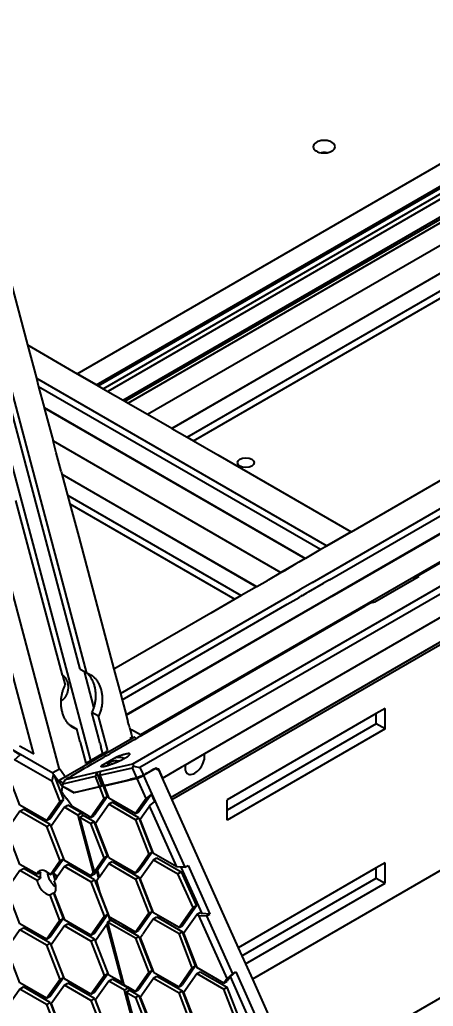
# Model space of a CAD drawing. Header units: millimetres. Extents: x 15 to 415, y 5 to 292.
# Drawn here: x 315.3 to 325.71, y 58.07 to 82.87 of the extents above; entities that cross this region are included whole.
import ezdxf

# ---------------------------------------------------------------- set-up
doc = ezdxf.new("R2010")
doc.units = ezdxf.units.MM
doc.layers.add('Geometries', color=7, linetype='Continuous')

msp = doc.modelspace()

# ---------------------------------------------------------------- linework, layer by layer
at = {"layer": 'Geometries', "linetype": 'Continuous', "lineweight": 40}
for p, q in [((316.9937, 66.4451), (299.2189, 133.098)), ((317.0907, 64.2423), (298.794, 132.8526)), ((316.3039, 64.0211), (298.061, 132.4295)), ((315.6519, 64.407), (299.2221, 126.0164)), ((311.5178, 89.618), (315.4977, 74.6938)), ((317.2294, 73.694), (331.3716, 81.859)), ((317.2736, 73.6685), (331.3716, 81.8079)), ((317.4018, 73.5945), (331.4997, 81.7339)), ((331.3118, 81.4928), (317.5167, 73.5281)), ((317.901, 73.3062), (331.504, 81.1599)), ((317.9498, 73.2781), (331.5527, 81.1318)), ((345.4694, 81.262), (317.9787, 65.3903)), ((332.1317, 81.3691), (318.0338, 73.2296)), ((346.623, 81.2185), (318.3387, 64.8886)), ((316.7477, 73.9721), (329.1221, 81.1165)), ((318.5155, 72.9515), (332.6576, 81.1165)), ((319.1253, 72.5994), (332.1184, 80.1009)), ((319.1299, 72.5968), (332.1184, 80.0957)), ((319.5143, 72.3748), (332.3106, 79.7628)), ((319.6734, 72.283), (332.6576, 79.7795)), ((322.6673, 68.7247), (338.5772, 77.9103)), ((323.1597, 68.3762), (339.017, 77.5315)), ((323.094, 68.7874), (337.9432, 77.3606)), ((336.0164, 77.136), (323.6414, 69.9914)), ((316.8243, 66.5428), (314.4965, 75.2718)), ((315.4977, 74.6938), (315.7197, 73.8614)), ((315.4977, 74.6938), (316.7477, 73.9721)), ((316.7477, 73.9721), (317.2294, 73.694)), ((317.2294, 73.694), (316.7477, 73.9721)), ((315.7197, 73.8614), (315.7776, 73.6443)), ((315.7197, 73.8614), (323.0315, 69.6399)), ((317.2294, 73.694), (317.2736, 73.6685)), ((322.873, 69.5477), (315.7776, 73.6443)), ((315.7776, 73.6443), (315.9175, 73.1197)), ((317.2736, 73.6685), (317.4018, 73.5945)), ((317.4018, 73.5945), (317.5167, 73.5281)), ((317.5167, 73.5281), (317.901, 73.3062)), ((317.901, 73.3062), (317.9498, 73.2781)), ((317.9498, 73.2781), (318.0338, 73.2296)), ((318.0338, 73.2296), (318.5155, 72.9515)), ((318.0338, 73.2296), (318.5155, 72.9515)), ((315.9175, 73.1197), (315.9191, 73.1135)), ((315.9175, 73.1197), (322.4887, 69.3258)), ((315.9191, 73.1135), (316.1411, 72.2811)), ((315.9191, 73.1135), (322.4835, 69.3235)), ((318.5155, 72.9515), (319.1253, 72.5994)), ((301.1126, 72.6074), (316.1348, 63.9343)), ((319.1253, 72.5994), (319.1299, 72.5968)), ((319.1299, 72.5968), (319.5143, 72.3748)), ((316.221, 71.9816), (316.1411, 72.2811)), ((316.1411, 72.2811), (321.8736, 68.9714)), ((319.5143, 72.3748), (319.6734, 72.283)), ((319.6734, 72.283), (320.2832, 71.9309)), ((316.3441, 71.5199), (316.221, 71.9816)), ((320.2832, 71.9309), (323.6414, 69.992)), ((316.3441, 71.5199), (316.3631, 71.4487)), ((316.3631, 71.4487), (316.3647, 71.4425)), ((316.3631, 71.4487), (321.2643, 68.619)), ((316.3647, 71.4425), (321.2598, 68.6163)), ((316.3647, 71.4425), (316.5046, 70.9179)), ((329.4609, 71.2781), (325.2359, 68.8388)), ((316.3767, 66.3872), (315.2052, 70.7802)), ((316.5046, 70.9179), (316.5625, 70.7008)), ((316.5046, 70.9179), (320.8754, 68.3944)), ((316.5625, 70.7008), (316.7845, 69.8684)), ((316.5625, 70.7008), (320.7163, 68.3026)), ((323.6414, 69.992), (323.0315, 69.6399)), ((323.6414, 69.9914), (323.0315, 69.6393)), ((323.6414, 69.9914), (323.6414, 69.992)), ((316.7845, 69.8684), (317.671, 66.5443)), ((318.1478, 64.1589), (328.1522, 69.9349)), ((328.3547, 69.8573), (318.3263, 64.0675)), ((322.873, 69.5477), (322.4887, 69.3258)), ((323.0315, 69.6393), (322.873, 69.5477)), ((323.0315, 69.6399), (323.0315, 69.6393)), ((322.4835, 69.3235), (321.8736, 68.9714)), ((322.325, 69.2313), (322.2488, 69.1874)), ((322.4835, 69.3229), (322.325, 69.2313)), ((322.4887, 69.3258), (322.4835, 69.3229)), ((322.4835, 69.3229), (322.4835, 69.3235)), ((321.5652, 68.7927), (321.8715, 68.9695)), ((321.8715, 68.9695), (321.8736, 68.9707)), ((321.8736, 68.9707), (321.9861, 69.0357)), ((321.8736, 68.9707), (321.8736, 68.9714)), ((322.2488, 69.1874), (321.9861, 69.0357)), ((321.2643, 68.619), (321.5361, 68.7758)), ((321.5361, 68.7758), (321.5652, 68.7927)), ((322.6673, 68.7247), (322.3566, 68.5453)), ((323.094, 68.7874), (322.9466, 68.7023)), ((325.2289, 68.7968), (324.2407, 68.2263)), ((325.3456, 68.8641), (325.2289, 68.7968)), ((325.2359, 68.8388), (325.2289, 68.7968)), ((325.3456, 68.8641), (325.2359, 68.8388)), ((317.8337, 65.9341), (322.3566, 68.5453)), ((321.2598, 68.6163), (320.8754, 68.3944)), ((321.2643, 68.619), (321.2598, 68.6163)), ((322.5157, 68.4535), (322.5684, 68.4839)), ((322.5684, 68.4839), (322.9466, 68.7023)), ((317.9799, 65.3857), (323.1587, 68.3757)), ((320.7163, 68.3026), (320.1065, 67.9505)), ((320.8754, 68.3944), (320.7163, 68.3026)), ((322.0333, 68.175), (322.3308, 68.3468)), ((322.3308, 68.3468), (322.3629, 68.3653)), ((322.4128, 68.3941), (322.3629, 68.3653)), ((322.4128, 68.3941), (322.4345, 68.4066)), ((322.5157, 68.4535), (322.4345, 68.4066)), ((323.1597, 68.3762), (323.1587, 68.3757)), ((324.2407, 68.2263), (324.1311, 68.2009)), ((317.8762, 65.7749), (322.0333, 68.175)), ((323.9809, 68.1142), (318.3633, 64.8709)), ((324.1311, 68.2009), (323.9809, 68.1142)), ((320.1065, 67.9505), (317.671, 66.5443)), ((319.1033, 63.3164), (327.1519, 67.9633)), ((327.0104, 67.8063), (319.1301, 63.2566)), ((325.9767, 67.8888), (319.9504, 64.4095)), ((316.8243, 66.5428), (316.9288, 66.4825)), ((317.671, 66.5443), (317.8337, 65.9341)), ((316.3767, 66.3872), (316.4434, 66.137)), ((316.3878, 66.3813), (316.3877, 66.3813)), ((317.1668, 65.5901), (316.9288, 66.4825)), ((316.9288, 66.4825), (316.9595, 66.4648)), ((316.9595, 66.4648), (316.9877, 66.4485)), ((316.9877, 66.4485), (316.9937, 66.4451)), ((317.8337, 65.9341), (317.8762, 65.7749)), ((317.8762, 65.7749), (317.9787, 65.3903)), ((324.4958, 65.551), (324.2748, 65.4235)), ((324.4958, 65.0407), (324.4958, 65.551)), ((317.2837, 65.3574), (317.1144, 65.4551)), ((317.2884, 64.8027), (317.1144, 65.4551)), ((317.5162, 64.4855), (317.2837, 65.3574)), ((317.9787, 65.3903), (317.9799, 65.3857)), ((317.9799, 65.3857), (318.0224, 65.2265)), ((324.2748, 65.4235), (320.5183, 63.2546)), ((324.2748, 65.1683), (324.2748, 65.4235)), ((316.5686, 65.1304), (316.5606, 65.1327)), ((316.5686, 65.1304), (316.7379, 65.0327)), ((316.826, 64.7024), (316.7379, 65.0327)), ((318.0455, 65.1399), (318.0224, 65.2265)), ((318.0455, 65.1399), (318.0586, 65.0906)), ((318.0593, 65.0881), (318.0586, 65.0906)), ((318.0606, 65.0833), (318.0593, 65.0881)), ((318.0606, 65.0833), (318.0714, 65.0429)), ((318.0714, 65.0429), (318.0722, 65.0397)), ((318.0714, 65.0429), (318.0927, 65.0306)), ((318.0722, 65.0397), (318.0778, 65.0187)), ((318.0778, 65.0187), (318.1125, 64.8887)), ((318.1177, 65.0162), (318.0927, 65.0306)), ((318.3387, 64.8886), (318.1177, 65.0162)), ((324.2748, 65.1683), (320.5183, 62.9995)), ((324.4958, 65.0407), (320.5183, 62.7443)), ((324.4958, 65.0407), (324.2748, 65.1683)), ((318.1853, 64.8324), (316.2908, 63.7386)), ((317.3198, 64.685), (317.2884, 64.8027)), ((318.0716, 64.8062), (318.0804, 64.8082)), ((318.1308, 64.8199), (318.0804, 64.8082)), ((318.1125, 64.8887), (318.1308, 64.8199)), ((318.1308, 64.8199), (318.1519, 64.8247)), ((318.1865, 64.7688), (318.1501, 64.7478)), ((318.1519, 64.8247), (318.1836, 64.832)), ((318.1853, 64.8324), (318.1836, 64.832)), ((318.241, 64.8003), (318.1853, 64.8324)), ((318.241, 64.8003), (318.1865, 64.7688)), ((318.2749, 64.8199), (318.241, 64.8003)), ((318.3387, 64.8567), (318.2749, 64.8199)), ((318.3387, 64.8886), (318.3387, 64.8567)), ((318.3633, 64.8709), (318.3387, 64.8567)), ((315.2939, 64.6137), (315.4014, 64.5517)), ((315.4209, 64.5404), (315.4014, 64.5517)), ((315.6519, 64.407), (315.4209, 64.5404)), ((316.826, 64.7024), (316.9648, 64.182)), ((317.3198, 64.685), (317.3323, 64.6382)), ((317.3323, 64.6382), (317.3438, 64.5949)), ((317.3915, 64.416), (317.3438, 64.5949)), ((318.1253, 64.7335), (317.5683, 64.4119)), ((318.1253, 64.7335), (318.1501, 64.7478)), ((315.3111, 64.3894), (315.158, 64.4779)), ((315.1717, 64.2658), (315.3111, 64.3894)), ((316.1123, 63.7228), (315.1717, 64.2658)), ((315.6535, 64.4011), (315.6519, 64.407)), ((317.2698, 64.3457), (317.0907, 64.2423)), ((317.4136, 64.3226), (317.1252, 64.156)), ((317.3711, 64.4042), (317.2698, 64.3457)), ((317.7222, 64.3236), (317.3423, 64.1042)), ((317.3915, 64.416), (317.3711, 64.4042)), ((317.3915, 64.416), (317.4327, 64.4397)), ((317.4136, 64.3226), (317.4161, 64.324)), ((317.4182, 64.3252), (317.4161, 64.324)), ((317.4799, 64.3609), (317.4182, 64.3252)), ((317.4327, 64.4397), (317.4595, 64.4552)), ((317.4595, 64.4552), (317.4681, 64.4602)), ((317.5091, 64.4839), (317.4681, 64.4602)), ((317.4799, 64.3609), (317.4926, 64.3682)), ((317.502, 64.3736), (317.4926, 64.3682)), ((317.5066, 64.3762), (317.502, 64.3736)), ((317.5066, 64.3762), (317.5402, 64.3957)), ((317.5683, 64.4119), (317.5402, 64.3957)), ((319.9504, 64.4095), (319.465, 64.1293)), ((316.2984, 64.0288), (316.1348, 63.9343)), ((316.427, 63.8591), (316.3082, 64.0236)), ((316.9255, 64.0408), (316.7707, 63.9514)), ((316.9661, 64.0642), (316.9255, 64.0408)), ((316.9677, 64.1712), (316.9648, 64.182)), ((316.9661, 64.0642), (316.9922, 64.0793)), ((317.0804, 64.2364), (316.9677, 64.1712)), ((316.9682, 64.1691), (316.9677, 64.1712)), ((317.1152, 64.1503), (316.9922, 64.0793)), ((317.0907, 64.2423), (317.0804, 64.2364)), ((317.1252, 64.156), (317.1152, 64.1503)), ((317.319, 63.8741), (318.137, 64.0632)), ((317.3423, 64.1042), (317.3423, 64.1025)), ((317.3455, 63.9734), (318.1478, 64.1589)), ((317.4733, 64.1091), (317.476, 64.1098)), ((317.4791, 64.1107), (317.476, 64.1098)), ((317.5109, 64.1199), (317.513, 64.1206)), ((317.6055, 64.1517), (317.6053, 64.1516)), ((317.6073, 64.1523), (317.6055, 64.1517)), ((317.7995, 64.2315), (317.7966, 64.2302)), ((318.137, 64.0632), (318.1611, 64.1027)), ((318.2511, 63.8093), (318.137, 64.0632)), ((318.1478, 64.1589), (318.1611, 64.1027)), ((318.1611, 64.1027), (318.3263, 64.0675)), ((318.3263, 64.0675), (318.4117, 63.8774)), ((318.7224, 64.0406), (318.4175, 63.8646)), ((318.6758, 64.0298), (318.5993, 63.9857)), ((318.7299, 64.0611), (318.6758, 64.0298)), ((318.7224, 64.0406), (318.6758, 64.0298)), ((318.7224, 64.0406), (318.7367, 64.0342)), ((318.7299, 64.0611), (318.7995, 64.0302)), ((318.7367, 64.0342), (318.7644, 64.0219)), ((318.7995, 64.0302), (318.7644, 64.0219)), ((318.7644, 64.0219), (318.7919, 64.0097)), ((318.7919, 64.0097), (318.886, 63.8002)), ((318.9012, 63.8037), (318.7995, 64.0302)), ((319.3691, 64.0739), (318.9012, 63.8037)), ((319.465, 64.1293), (319.3691, 64.0739)), ((315.3078, 63.1223), (314.9735, 63.9838)), ((316.1441, 63.8785), (316.1123, 63.7228)), ((316.1348, 63.9343), (316.1441, 63.8785)), ((316.1441, 63.8785), (316.1571, 63.886)), ((316.1571, 63.886), (316.3989, 63.2629)), ((316.3723, 63.5878), (316.1571, 63.886)), ((316.2693, 63.7337), (316.3302, 63.7689)), ((316.3302, 63.7689), (316.3657, 63.7893)), ((316.3674, 63.7903), (316.3657, 63.7893)), ((316.3674, 63.7903), (316.3932, 63.8052)), ((316.384, 63.6579), (317.2109, 63.8491)), ((316.3932, 63.8052), (316.4445, 63.8348)), ((316.4177, 63.7131), (316.4501, 63.7663)), ((316.427, 63.8591), (316.4295, 63.8555)), ((316.4416, 63.8388), (316.4295, 63.8555)), ((316.4579, 63.8426), (316.4416, 63.8388)), ((316.4445, 63.8348), (316.4416, 63.8388)), ((316.4445, 63.8348), (316.4579, 63.8426)), ((316.4501, 63.7663), (317.2374, 63.9484)), ((316.481, 63.7842), (316.4501, 63.7663)), ((316.5336, 63.8145), (316.481, 63.7842)), ((316.5336, 63.8145), (316.5758, 63.8389)), ((316.7574, 63.9437), (316.5758, 63.8389)), ((316.7707, 63.9514), (316.7574, 63.9437)), ((317.2374, 63.9484), (317.2109, 63.8491)), ((317.3107, 63.5915), (317.2109, 63.8491)), ((317.2374, 63.9484), (317.3455, 63.9734)), ((317.3638, 63.6221), (317.2374, 63.9484)), ((317.319, 63.8741), (317.3455, 63.9734)), ((317.319, 63.8741), (317.4123, 63.6333)), ((318.2567, 63.7968), (317.4236, 63.6042)), ((317.9736, 63.7447), (318.0918, 63.7721)), ((318.1748, 63.7912), (318.0918, 63.7721)), ((318.2511, 63.8093), (318.1748, 63.7912)), ((318.3725, 63.8607), (318.2511, 63.8093)), ((318.2567, 63.7968), (318.4175, 63.8646)), ((318.4855, 63.2873), (318.2567, 63.7968)), ((318.3748, 63.8617), (318.3725, 63.8607)), ((318.3748, 63.8617), (318.3852, 63.8661)), ((318.4117, 63.8774), (318.3852, 63.8661)), ((318.4783, 63.9158), (318.4117, 63.8774)), ((318.4175, 63.8646), (318.5021, 63.676)), ((318.4922, 63.9238), (318.4783, 63.9158)), ((318.4922, 63.9238), (318.5993, 63.9857)), ((318.886, 63.8002), (318.9012, 63.8037)), ((318.886, 63.8002), (319.1033, 63.3164)), ((316.1123, 63.7228), (316.3105, 63.2119)), ((316.2693, 63.7337), (316.2908, 63.7386)), ((316.3172, 63.6673), (316.2693, 63.7337)), ((316.2908, 63.7386), (316.3962, 63.6778)), ((316.3727, 63.5903), (316.3172, 63.6673)), ((316.3569, 63.4956), (316.3605, 63.5174)), ((316.3723, 63.5878), (316.3605, 63.5174)), ((316.3727, 63.5903), (316.3723, 63.5878)), ((316.3741, 63.5986), (316.3727, 63.5903)), ((316.3789, 63.6014), (316.3741, 63.5986)), ((316.3741, 63.5986), (316.6673, 63.4294)), ((316.384, 63.6579), (316.375, 63.6036)), ((316.375, 63.6036), (316.3789, 63.6014)), ((316.3789, 63.6014), (316.4482, 63.5632)), ((316.384, 63.6579), (316.3962, 63.6778)), ((316.3962, 63.6778), (316.4111, 63.7022)), ((316.4134, 63.706), (316.4111, 63.7022)), ((316.4134, 63.706), (316.4177, 63.7131)), ((316.4482, 63.5632), (316.4508, 63.5617)), ((316.4592, 63.5571), (316.4508, 63.5617)), ((316.4592, 63.5571), (316.6666, 63.4426)), ((317.3154, 63.5792), (316.6673, 63.4294)), ((316.7059, 63.4517), (317.3107, 63.5915)), ((317.3107, 63.5915), (317.3638, 63.6221)), ((317.3154, 63.5792), (317.3994, 63.6277)), ((317.4267, 63.2921), (317.3154, 63.5792)), ((317.3638, 63.6221), (317.4123, 63.6333)), ((317.4132, 63.6309), (317.3994, 63.6277)), ((317.5106, 63.3406), (317.3994, 63.6277)), ((317.4123, 63.6333), (317.4132, 63.6309)), ((317.4132, 63.6309), (317.4188, 63.6165)), ((317.4188, 63.6165), (317.4621, 63.6265)), ((317.4236, 63.6042), (317.4621, 63.6265)), ((317.4236, 63.6042), (317.5415, 63.2998)), ((317.4621, 63.6265), (317.9736, 63.7447)), ((318.5021, 63.676), (318.5104, 63.6576)), ((318.5104, 63.6576), (319.4529, 61.5592)), ((316.0646, 62.7874), (316.3989, 63.2629)), ((316.3105, 63.2119), (316.3989, 63.2629)), ((316.3569, 63.4956), (316.3515, 63.4635)), ((316.354, 63.4601), (316.3515, 63.4635)), ((316.397, 63.4005), (316.354, 63.4601)), ((316.397, 63.4005), (316.4827, 63.2817)), ((316.6225, 63.0879), (316.4827, 63.2817)), ((316.6666, 63.4426), (316.7059, 63.4517)), ((316.7059, 63.4517), (316.6673, 63.4294)), ((317.4267, 63.2921), (317.093, 62.8163)), ((317.5106, 63.3406), (317.1769, 62.8647)), ((317.4267, 63.2921), (317.5106, 63.3406)), ((318.2184, 62.909), (317.5415, 63.2998)), ((318.4855, 63.2873), (318.2184, 62.909)), ((318.6158, 63.4014), (318.3023, 62.9575)), ((318.6158, 63.4014), (318.4855, 63.2873)), ((318.698, 63.2184), (318.6158, 63.4014)), ((319.1033, 63.3164), (319.1301, 63.2566)), ((315.9762, 62.7364), (315.3078, 63.1223)), ((315.3078, 62.9692), (315.3961, 63.0203)), ((316.0646, 62.6343), (315.3961, 63.0203)), ((315.9762, 62.7364), (316.3105, 63.2119)), ((316.4253, 63.0691), (316.0911, 62.5935)), ((316.4253, 63.0691), (316.5137, 63.1201)), ((316.7614, 62.875), (316.4253, 63.0691)), ((316.8498, 62.926), (316.5137, 63.1201)), ((316.8119, 62.9786), (316.6225, 63.0879)), ((317.2078, 62.6708), (317.5415, 63.1467)), ((317.5415, 63.1467), (317.6254, 63.1952)), ((318.2184, 62.7559), (317.5415, 63.1467)), ((318.3023, 62.8044), (317.6254, 63.1952)), ((318.3332, 62.7722), (318.5329, 63.0549)), ((318.5329, 63.0549), (318.5588, 63.0915)), ((318.5677, 63.1042), (318.5588, 63.0915)), ((318.5677, 63.1042), (318.698, 63.2184)), ((319.2566, 61.5705), (318.5677, 63.1042)), ((319.1301, 63.2566), (320.7999, 59.5389)), ((320.5183, 62.9995), (320.5183, 63.2546)), ((315.3078, 62.9692), (314.9735, 62.4937)), ((315.9762, 62.5833), (315.3078, 62.9692)), ((315.9762, 62.7364), (316.0646, 62.7874)), ((316.7614, 62.875), (316.8498, 62.926)), ((316.7614, 62.875), (316.7641, 62.8713)), ((316.8745, 62.935), (316.7641, 62.8713)), ((316.7641, 62.8713), (317.1496, 61.4255)), ((316.8721, 62.9438), (316.8119, 62.9786)), ((316.8498, 62.9261), (316.8119, 62.9786)), ((316.815, 62.8198), (316.8932, 62.865)), ((316.815, 62.8198), (317.093, 62.6593)), ((317.1809, 61.4476), (316.815, 62.8198)), ((316.8745, 62.935), (316.8721, 62.9438)), ((317.093, 62.8163), (316.8721, 62.9438)), ((316.8932, 62.865), (316.8745, 62.935)), ((316.8932, 62.865), (316.8989, 62.8683)), ((316.8989, 62.8683), (317.1769, 62.7077)), ((317.093, 62.8163), (317.1769, 62.8647)), ((318.2184, 62.909), (318.3023, 62.9575)), ((318.2184, 62.7559), (318.3023, 62.8044)), ((318.3023, 62.8044), (318.6372, 61.9402)), ((318.6686, 61.91), (318.3332, 62.7722)), ((320.5183, 62.7443), (320.5183, 62.9995)), ((315.9762, 62.5833), (316.0646, 62.6343)), ((315.9762, 62.5833), (316.3105, 61.7218)), ((316.0646, 62.6343), (316.3989, 61.7728)), ((316.4253, 61.732), (316.0911, 62.5935)), ((317.093, 62.6593), (317.1769, 62.7077)), ((317.4267, 61.7981), (317.093, 62.6593)), ((317.5106, 61.8466), (317.1769, 62.7077)), ((317.5415, 61.8097), (317.2078, 62.6708)), ((318.2184, 62.7559), (318.5532, 61.8917)), ((315.3078, 61.6322), (314.9735, 62.4937)), ((316.1545, 61.4252), (316.3989, 61.7728)), ((316.3105, 61.7218), (316.3989, 61.7728)), ((317.4267, 61.7981), (317.1809, 61.4476)), ((317.5106, 61.8466), (317.2648, 61.4961)), ((317.4267, 61.7981), (317.5106, 61.8466)), ((317.5415, 61.8097), (318.2184, 61.4189)), ((318.5532, 61.8917), (318.3471, 61.5999)), ((318.6372, 61.9402), (318.4311, 61.6484)), ((318.5532, 61.8917), (318.6372, 61.9402)), ((319.2566, 61.5705), (318.6686, 61.91)), ((318.6686, 61.7496), (318.7525, 61.7981)), ((318.7525, 61.7981), (319.3639, 61.4451)), ((315.7365, 61.3847), (315.3078, 61.6322)), ((315.3078, 61.4791), (315.3961, 61.5302)), ((315.8242, 61.283), (315.3961, 61.5302)), ((316.0662, 61.3742), (316.3105, 61.7218)), ((316.4253, 61.5789), (316.2697, 61.3575)), ((317.0938, 61.3461), (316.4253, 61.732)), ((316.4253, 61.5789), (316.5137, 61.63)), ((317.0938, 61.193), (316.4253, 61.5789)), ((317.1822, 61.244), (316.5137, 61.63)), ((317.3055, 61.3187), (317.5415, 61.6553)), ((317.5415, 61.6553), (317.6254, 61.7037)), ((317.5415, 61.6553), (318.2184, 61.2645)), ((317.6254, 61.7037), (318.3023, 61.313)), ((318.3471, 61.5999), (318.2184, 61.4189)), ((318.4311, 61.6484), (318.3023, 61.4674)), ((318.3332, 61.2748), (318.6686, 61.7496)), ((318.3471, 61.5999), (318.4311, 61.6484)), ((318.6686, 61.7496), (319.28, 61.3967)), ((319.3651, 61.5643), (319.2566, 61.5705)), ((319.8896, 60.3965), (319.3651, 61.5643)), ((319.4529, 61.5592), (319.3651, 61.5643)), ((319.4529, 61.5592), (319.5368, 61.6077)), ((319.5368, 61.6077), (320.0859, 60.3853)), ((324.2748, 61.5451), (320.7999, 59.5389)), ((326.3336, 61.7363), (321.1557, 58.7469)), ((324.4958, 61.6727), (324.2748, 61.5451)), ((324.2748, 61.2899), (324.2748, 61.5451)), ((324.4958, 61.1624), (324.4958, 61.6727)), ((315.3078, 61.4791), (314.9735, 61.0036)), ((315.7358, 61.232), (315.3078, 61.4791)), ((315.7358, 61.232), (315.8242, 61.283)), ((315.8249, 61.4357), (315.7365, 61.3847)), ((316.0662, 61.3742), (316.1396, 61.4166)), ((316.1396, 61.4166), (316.1456, 61.42)), ((316.1396, 61.4166), (316.1868, 61.2396)), ((316.1456, 61.42), (316.1545, 61.4252)), ((316.1918, 61.2468), (316.1456, 61.42)), ((316.2367, 61.3107), (316.1918, 61.2468)), ((316.2697, 61.3575), (316.2367, 61.3107)), ((317.1496, 61.4255), (317.0938, 61.3461)), ((317.0938, 61.3461), (317.1822, 61.3971)), ((317.238, 61.4766), (317.1496, 61.4255)), ((317.1809, 61.4476), (317.2591, 61.4928)), ((317.1822, 61.3971), (317.238, 61.4766)), ((317.2353, 61.2187), (317.2871, 61.2925)), ((317.2871, 61.2925), (317.238, 61.4766)), ((317.2591, 61.4928), (317.2648, 61.4961)), ((317.3055, 61.3187), (317.2591, 61.4928)), ((317.2871, 61.2925), (317.3055, 61.3187)), ((318.2184, 61.4189), (318.3023, 61.4674)), ((318.2184, 61.2645), (318.3023, 61.313)), ((318.3023, 61.313), (318.6377, 60.4508)), ((319.28, 61.3967), (319.3639, 61.4451)), ((319.6624, 60.5452), (319.28, 61.3967)), ((319.3639, 61.4451), (319.7463, 60.5937)), ((320.891, 59.3363), (324.2748, 61.2899)), ((324.2748, 61.2899), (324.4958, 61.1624)), ((316.1868, 61.2396), (316.1701, 61.2158)), ((316.1918, 61.2468), (316.1868, 61.2396)), ((317.0938, 61.193), (317.1822, 61.244)), ((317.0938, 61.193), (317.4281, 60.3315)), ((317.1822, 61.244), (317.5164, 60.3825)), ((317.2353, 61.2187), (317.3154, 60.9183)), ((318.2184, 61.2645), (318.5538, 60.4024)), ((318.6686, 60.4126), (318.3332, 61.2748)), ((320.982, 59.1337), (324.4958, 61.1624)), ((315.3078, 60.1421), (314.9735, 61.0036)), ((316.1474, 60.9104), (316.0591, 60.8594)), ((316.0591, 60.8594), (316.3054, 60.2244)), ((316.1474, 60.9104), (316.3938, 60.2755)), ((316.1708, 60.8979), (316.4253, 60.2419)), ((317.3154, 60.9183), (317.5427, 60.3341)), ((319.6624, 60.5452), (319.3098, 60.0424)), ((319.7463, 60.5937), (319.3937, 60.0909)), ((319.7463, 60.5937), (319.6624, 60.5452)), ((322.296, 56.208), (329.8677, 60.5795)), ((317.0938, 59.856), (317.4281, 60.3315)), ((317.1822, 59.907), (317.5164, 60.3825)), ((317.4281, 60.3315), (317.5164, 60.3825)), ((317.5427, 60.3341), (317.5518, 60.3106)), ((317.5737, 60.2179), (317.5427, 60.3341)), ((317.5784, 60.2954), (317.5518, 60.3106)), ((317.5957, 60.2306), (317.5784, 60.2954)), ((317.9012, 60.1106), (317.5784, 60.2954)), ((318.5538, 60.4024), (318.2184, 59.9275)), ((318.6377, 60.4508), (318.3023, 59.976)), ((318.5538, 60.4024), (318.6377, 60.4508)), ((319.3098, 60.0424), (318.6686, 60.4126)), ((318.6686, 60.2629), (318.7525, 60.3114)), ((318.7525, 60.3114), (319.3937, 59.9412)), ((319.4246, 59.8996), (319.7583, 60.3754)), ((319.7583, 60.3754), (319.8422, 60.4239)), ((319.7583, 60.3754), (319.8057, 60.3481)), ((320.5172, 58.7638), (319.8057, 60.3481)), ((319.8057, 60.3481), (320.0019, 60.3368)), ((319.8422, 60.4239), (319.8896, 60.3965)), ((320.0859, 60.3853), (319.8896, 60.3965)), ((320.0019, 60.3368), (320.0859, 60.3853)), ((320.0019, 60.3368), (320.6545, 58.884)), ((315.9762, 59.7562), (315.3078, 60.1421)), ((315.3078, 59.989), (315.3961, 60.04)), ((316.0646, 59.6541), (315.3961, 60.04)), ((315.9762, 59.7562), (316.3054, 60.2244)), ((316.0646, 59.8072), (316.3938, 60.2755)), ((316.4253, 60.0888), (316.0911, 59.6133)), ((316.3054, 60.2244), (316.3938, 60.2755)), ((317.0938, 59.856), (316.4253, 60.2419)), ((316.4253, 60.0888), (316.5137, 60.1399)), ((317.0938, 59.7029), (316.4253, 60.0888)), ((317.1822, 59.7539), (316.5137, 60.1399)), ((317.4969, 60.1232), (317.2087, 59.7131)), ((317.5236, 60.1386), (317.4969, 60.1232)), ((317.8894, 58.6516), (317.4969, 60.1232)), ((317.512, 60.1822), (317.5737, 60.2179)), ((318.2184, 59.7744), (317.512, 60.1822)), ((317.5236, 60.1386), (317.512, 60.1822)), ((317.9161, 58.667), (317.5236, 60.1386)), ((317.5737, 60.2179), (317.5957, 60.2306)), ((317.5957, 60.2306), (317.5959, 60.2307)), ((318.3023, 59.8229), (317.5959, 60.2307)), ((318.2184, 59.9275), (317.9012, 60.1106)), ((318.6038, 60.1712), (318.4036, 59.8878)), ((318.6038, 60.1712), (318.6039, 60.1714)), ((318.6097, 60.1795), (318.6039, 60.1714)), ((318.6285, 60.2062), (318.6097, 60.1795)), ((318.645, 60.2295), (318.6285, 60.2062)), ((318.6495, 60.2359), (318.645, 60.2295)), ((318.6686, 60.2629), (318.6495, 60.2359)), ((318.6686, 60.2629), (319.3098, 59.8927)), ((319.3098, 60.0424), (319.3937, 60.0909)), ((315.3078, 59.989), (314.9735, 59.5135)), ((315.9762, 59.6031), (315.3078, 59.989)), ((315.9762, 59.7562), (316.0646, 59.8072)), ((317.0938, 59.856), (317.1822, 59.907)), ((318.2184, 59.9275), (318.3023, 59.976)), ((318.2184, 59.7744), (318.3023, 59.8229)), ((318.3023, 59.8229), (318.6377, 58.9607)), ((318.3332, 59.788), (318.3918, 59.871)), ((318.3332, 59.788), (318.4146, 59.5788)), ((318.4036, 59.8878), (318.3918, 59.871)), ((319.3098, 59.8927), (319.3937, 59.9412)), ((319.6435, 59.0315), (319.3098, 59.8927)), ((319.7274, 59.08), (319.3937, 59.9412)), ((319.4246, 59.8996), (319.7583, 59.0384)), ((315.9762, 59.6031), (316.0646, 59.6541)), ((315.9762, 59.6031), (316.3105, 58.7416)), ((316.0646, 59.6541), (316.3989, 58.7926)), ((316.4253, 58.7518), (316.0911, 59.6133)), ((317.0938, 59.7029), (317.1822, 59.7539)), ((317.0938, 59.7029), (317.4281, 58.8414)), ((317.1822, 59.7539), (317.5164, 58.8924)), ((317.5429, 58.8516), (317.2087, 59.7131)), ((318.2184, 59.7744), (318.5538, 58.9123)), ((318.4146, 59.5788), (318.451, 59.4852)), ((320.7999, 59.5389), (320.891, 59.3363)), ((315.3078, 58.652), (314.9735, 59.5135)), ((318.451, 59.4852), (318.6686, 58.9259)), ((320.891, 59.3363), (320.982, 59.1337)), ((319.7274, 59.08), (319.3937, 58.6042)), ((319.6435, 59.0315), (319.7274, 59.08)), ((320.982, 59.1337), (321.1557, 58.7469)), ((317.0938, 58.3659), (317.4281, 58.8414)), ((317.1822, 58.4169), (317.5164, 58.8924)), ((317.4281, 58.8414), (317.5164, 58.8924)), ((317.8894, 58.6516), (317.5429, 58.8516)), ((318.5538, 58.9123), (318.2184, 58.4374)), ((318.6377, 58.9607), (318.3023, 58.4858)), ((318.5538, 58.9123), (318.6377, 58.9607)), ((318.6686, 58.9259), (319.3098, 58.5557)), ((318.6686, 58.7728), (318.7525, 58.8213)), ((318.7525, 58.8213), (319.3937, 58.4511)), ((319.6435, 59.0315), (319.3098, 58.5557)), ((319.4246, 58.4095), (319.7583, 58.8853)), ((320.4351, 58.6476), (319.7583, 59.0384)), ((319.7583, 58.8853), (319.8422, 58.9338)), ((319.7583, 58.8853), (320.4351, 58.4946)), ((319.8422, 58.9338), (320.5191, 58.543)), ((320.6545, 58.884), (320.5172, 58.7638)), ((320.6011, 58.8123), (320.5191, 58.6961)), ((320.6011, 58.8123), (320.7384, 58.9325)), ((321.245, 57.3788), (320.6011, 58.8123)), ((320.6545, 58.884), (320.7384, 58.9325)), ((320.7384, 58.9325), (321.4413, 57.3676)), ((315.9762, 58.266), (315.3078, 58.652)), ((315.3078, 58.4989), (315.3961, 58.5499)), ((316.0646, 58.164), (315.3961, 58.5499)), ((315.9762, 58.266), (316.3105, 58.7416)), ((316.0646, 58.3171), (316.3989, 58.7926)), ((316.4253, 58.5987), (316.0911, 58.1232)), ((316.3105, 58.7416), (316.3989, 58.7926)), ((317.0938, 58.3659), (316.4253, 58.7518)), ((316.4253, 58.5987), (316.5137, 58.6498)), ((317.0938, 58.2128), (316.4253, 58.5987)), ((317.1822, 58.2638), (316.5137, 58.6498)), ((317.5429, 58.6985), (317.2087, 58.223)), ((317.5429, 58.6985), (317.6313, 58.7496)), ((317.9376, 58.4706), (317.5429, 58.6985)), ((318.026, 58.5217), (317.6313, 58.7496)), ((317.9161, 58.667), (317.8894, 58.6516)), ((317.9334, 58.6019), (317.9161, 58.667)), ((317.9334, 58.6019), (318.0176, 58.5533)), ((318.0176, 58.5533), (318.0476, 58.536)), ((318.026, 58.5217), (318.0176, 58.5533)), ((318.3332, 58.2979), (318.6686, 58.7728)), ((318.6686, 58.7728), (319.3098, 58.4026)), ((319.3098, 58.5557), (319.3937, 58.6042)), ((320.5172, 58.7638), (320.4351, 58.6476)), ((320.4351, 58.6476), (320.5191, 58.6961)), ((321.1557, 58.7469), (322.296, 56.208)), ((315.3078, 58.4989), (314.9735, 58.0234)), ((315.9762, 58.113), (315.3078, 58.4989)), ((315.9762, 58.266), (316.0646, 58.3171)), ((317.0938, 58.3659), (317.1822, 58.4169)), ((318.026, 58.5217), (317.9376, 58.4706)), ((318.302, 57.1044), (317.9376, 58.4706)), ((317.9814, 58.4211), (318.0653, 58.4696)), ((317.9814, 58.4211), (318.2184, 58.2843)), ((317.9814, 58.4211), (318.1816, 57.6703)), ((318.0653, 58.4696), (318.0476, 58.536)), ((318.0476, 58.536), (318.2184, 58.4374)), ((318.0653, 58.4696), (318.3023, 58.3327)), ((318.2184, 58.4374), (318.3023, 58.4858)), ((318.2184, 58.2843), (318.3023, 58.3327)), ((318.3023, 58.3327), (318.6377, 57.4706)), ((319.3098, 58.4026), (319.3937, 58.4511)), ((319.6435, 57.5414), (319.3098, 58.4026)), ((319.7274, 57.5899), (319.3937, 58.4511)), ((319.4246, 58.4095), (319.7583, 57.5483)), ((320.4351, 58.4946), (320.5191, 58.543)), ((320.7705, 57.6324), (320.4351, 58.4946)), ((320.8545, 57.6809), (320.5191, 58.543)), ((315.9762, 58.113), (316.0646, 58.164)), ((315.9762, 58.113), (316.3105, 57.2515)), ((316.0646, 58.164), (316.3989, 57.3025)), ((316.0911, 58.1232), (316.4253, 57.2617)), ((317.0938, 58.2128), (317.1822, 58.2638)), ((317.0938, 58.2128), (317.4281, 57.3513)), ((317.1822, 58.2638), (317.5164, 57.4023)), ((317.5429, 57.3615), (317.2087, 58.223)), ((318.2184, 58.2843), (318.5538, 57.4221)), ((318.3332, 58.2979), (318.5634, 57.7061))]:
    msp.add_line(p, q, dxfattribs=at)
at = {"layer": 'Geometries', "linetype": 'Continuous', "lineweight": 40, "flags": 128}
for points in [[(316.3877, 66.3813), (316.3787, 66.3862), (316.3767, 66.3872)], [(316.5118, 66.2019), (316.5084, 66.214), (316.5045, 66.2262), (316.5002, 66.2382), (316.4955, 66.2502), (316.4903, 66.262), (316.4848, 66.2733), (316.4789, 66.2845), (316.4726, 66.2954), (316.4658, 66.306), (316.4585, 66.3164), (316.4508, 66.3263), (316.4427, 66.3359), (316.4343, 66.3449), (316.4254, 66.3535), (316.4165, 66.3613), (316.4072, 66.3686), (316.3976, 66.3752), (316.3878, 66.3813)], [(316.9878, 66.4486), (316.9984, 66.4387), (317.0127, 66.4245), (317.0267, 66.4095), (317.0402, 66.3938), (317.0534, 66.3774), (317.0661, 66.3603), (317.0783, 66.3427), (317.09, 66.3245), (317.1012, 66.3057), (317.1119, 66.2864), (317.122, 66.2666), (317.1316, 66.2465), (317.1364, 66.2357)], [(316.9937, 66.4451), (317.0101, 66.4397), (317.0266, 66.4336), (317.043, 66.4266), (317.0592, 66.4187), (317.0754, 66.4101), (317.0789, 66.4081)], [(317.0789, 66.4081), (317.0914, 66.4006), (317.1071, 66.3903), (317.1227, 66.3791), (317.138, 66.3672), (317.153, 66.3545), (317.1677, 66.341), (317.1792, 66.3296)], [(317.1792, 66.3296), (317.182, 66.3267), (317.196, 66.3117), (317.2096, 66.296), (317.2227, 66.2796), (317.2354, 66.2626), (317.2476, 66.2449), (317.2593, 66.2267), (317.2705, 66.2079), (317.2812, 66.1886), (317.2913, 66.1689), (317.3009, 66.1487), (317.3099, 66.1282), (317.3184, 66.1073), (317.3262, 66.0861), (317.3335, 66.0646), (317.3402, 66.043), (317.3464, 66.0211), (317.352, 65.999), (317.3571, 65.9764), (317.3616, 65.9534), (317.3656, 65.93), (317.3691, 65.9062), (317.372, 65.8821), (317.3743, 65.8577), (317.376, 65.8331), (317.3771, 65.8083), (317.3775, 65.7833), (317.3774, 65.7582), (317.3766, 65.733), (317.3752, 65.7079), (317.3731, 65.6827), (317.3715, 65.6672)], [(316.3441, 65.7521), (316.3445, 65.7611), (316.3461, 65.7836), (316.3481, 65.8062), (316.3507, 65.8286), (316.3537, 65.851), (316.3573, 65.8732), (316.3613, 65.8953), (316.3658, 65.9172), (316.3708, 65.9388), (316.3763, 65.9602), (316.3821, 65.9813), (316.3885, 66.0021), (316.3952, 66.0226), (316.3962, 66.0255)], [(316.3442, 65.752), (316.3504, 65.7548), (316.3596, 65.7592), (316.3685, 65.7641), (316.3774, 65.7695), (316.3863, 65.7756), (316.3952, 65.7822), (316.4041, 65.7894), (316.4128, 65.7972), (316.4213, 65.8054), (316.4296, 65.8142), (316.4378, 65.8236), (316.4457, 65.8336), (316.4527, 65.8431), (316.4595, 65.8531), (316.4661, 65.8635), (316.4724, 65.8743), (316.4785, 65.8855), (316.4842, 65.897), (316.4896, 65.9089), (316.4947, 65.921), (316.4995, 65.9335), (316.5038, 65.9462), (316.5083, 65.9607), (316.5123, 65.9754), (316.5158, 65.9903), (316.5188, 66.0053), (316.5213, 66.0204), (316.5232, 66.0352), (316.5247, 66.0501), (316.5257, 66.0648), (316.5262, 66.0795), (316.5263, 66.0943), (316.5259, 66.1088), (316.525, 66.1232), (316.5237, 66.1373), (316.5221, 66.1511), (316.52, 66.1643), (316.5176, 66.1772), (316.5149, 66.1897), (316.5118, 66.2019)], [(316.3962, 66.0255), (316.4023, 66.0427), (316.4098, 66.0624), (316.4177, 66.0817), (316.426, 66.1006), (316.4345, 66.119), (316.4434, 66.137)], [(317.1364, 66.2357), (317.1406, 66.2259), (317.1491, 66.205), (317.1569, 66.1838), (317.1642, 66.1624), (317.1709, 66.1407), (317.1771, 66.1189), (317.1827, 66.0967), (317.1877, 66.0741), (317.1923, 66.0511), (317.1963, 66.0277), (317.1998, 66.0039), (317.2027, 65.9798), (317.205, 65.9555), (317.2067, 65.9308), (317.2078, 65.906), (317.2082, 65.881), (317.2081, 65.856), (317.2073, 65.8308), (317.2059, 65.8056), (317.2038, 65.7805), (317.2011, 65.7554), (317.1978, 65.7304), (317.1939, 65.7056), (317.1894, 65.681), (317.1842, 65.6566), (317.1799, 65.6383)], [(316.5605, 65.1327), (316.5529, 65.1399), (316.54, 65.1526), (316.5274, 65.166), (316.5152, 65.1799), (316.5032, 65.1943), (316.4917, 65.2093), (316.4805, 65.2248), (316.4697, 65.2408), (316.4593, 65.2572), (316.4493, 65.2741), (316.4398, 65.2913), (316.4307, 65.309), (316.4208, 65.3295), (316.4115, 65.3505), (316.4028, 65.3718), (316.3947, 65.3935), (316.3872, 65.4154), (316.3804, 65.4375), (316.3741, 65.4598), (316.3684, 65.4824), (316.3632, 65.5055), (316.3586, 65.529), (316.3545, 65.553), (316.351, 65.5773), (316.3481, 65.602), (316.3459, 65.627), (316.3444, 65.649), (316.3434, 65.6712), (316.3429, 65.6936), (316.343, 65.716), (316.3435, 65.7385), (316.3441, 65.7521)], [(317.1501, 65.5393), (317.142, 65.518), (317.1332, 65.4965), (317.124, 65.4755), (317.1144, 65.4551)], [(317.1603, 65.569), (317.1582, 65.5626), (317.1503, 65.5401), (317.1501, 65.5393)], [(317.1668, 65.59), (317.1655, 65.5855), (317.1603, 65.569)], [(317.1799, 65.6383), (317.1785, 65.6326), (317.1723, 65.6089), (317.1668, 65.59)], [(317.3664, 65.6276), (317.3632, 65.6078), (317.3587, 65.5832), (317.3535, 65.5589), (317.3479, 65.5348), (317.3416, 65.5111), (317.3348, 65.4878), (317.3275, 65.4648), (317.3196, 65.4423), (317.3113, 65.4203), (317.3025, 65.3988), (317.2933, 65.3778), (317.2837, 65.3574)], [(317.3715, 65.6672), (317.3704, 65.6576), (317.3671, 65.6327), (317.3664, 65.6276)], [(316.6416, 65.0728), (316.6353, 65.0766), (316.621, 65.0855), (316.607, 65.0951), (316.5931, 65.1053), (316.5794, 65.1162), (316.566, 65.1277), (316.5605, 65.1327)], [(316.7379, 65.0327), (316.7231, 65.037), (316.7083, 65.0419), (316.6935, 65.0475), (316.6788, 65.0538), (316.6642, 65.0607), (316.6497, 65.0683), (316.6416, 65.0728)], [(318.0722, 64.4062), (318.0722, 64.4066), (318.0716, 64.4088), (318.0705, 64.4108), (318.0688, 64.4126), (318.0665, 64.4142), (318.0636, 64.4155), (318.0601, 64.4165), (318.0559, 64.4173), (318.051, 64.4178), (318.0455, 64.4181), (318.0393, 64.418), (318.0325, 64.4176), (318.025, 64.4169), (318.0168, 64.4159), (318.0081, 64.4146), (317.9987, 64.413), (317.9887, 64.411), (317.9782, 64.4088), (317.9672, 64.4062), (317.9556, 64.4034), (317.9436, 64.4003), (317.9312, 64.3969), (317.9184, 64.3932), (317.9052, 64.3893), (317.8918, 64.3851), (317.8781, 64.3808), (317.8641, 64.3762), (317.85, 64.3715), (317.8358, 64.3666), (317.8215, 64.3615), (317.8071, 64.3564), (317.7928, 64.3511), (317.7785, 64.3457), (317.7642, 64.3402), (317.7501, 64.3347), (317.7361, 64.3291), (317.7222, 64.3236)], [(317.842, 64.2515), (317.8522, 64.2565), (317.8664, 64.2635), (317.87, 64.2653)], [(317.87, 64.2653), (317.8805, 64.2705), (317.8943, 64.2776), (317.9078, 64.2847), (317.9138, 64.2878)], [(317.9138, 64.2878), (317.9209, 64.2917), (317.9331, 64.2983)], [(317.9331, 64.2983), (317.9337, 64.2987), (317.9461, 64.3055), (317.9474, 64.3063)], [(317.9474, 64.3063), (317.9581, 64.3124), (317.9694, 64.319)], [(317.9694, 64.319), (317.9695, 64.319), (317.9804, 64.3256), (317.9908, 64.332), (318.0006, 64.3383), (318.0098, 64.3443), (318.0184, 64.3502), (318.0246, 64.3546)], [(318.0246, 64.3546), (318.0263, 64.3558), (318.0337, 64.3612), (318.0403, 64.3664), (318.0463, 64.3714), (318.0517, 64.3761), (318.0564, 64.3805), (318.0605, 64.3847), (318.0639, 64.3886), (318.0667, 64.3922), (318.0689, 64.3956), (318.0706, 64.3987), (318.0716, 64.4016), (318.0722, 64.4042), (318.0722, 64.4062)], [(317.3423, 64.1025), (317.3424, 64.1018), (317.3424, 64.1014)], [(317.3424, 64.1014), (317.343, 64.0997), (317.3441, 64.0977), (317.3459, 64.0959), (317.3482, 64.0944), (317.3512, 64.0931), (317.3548, 64.0921), (317.359, 64.0913), (317.3639, 64.0908), (317.3695, 64.0906), (317.3757, 64.0908), (317.3826, 64.0912), (317.3901, 64.0919), (317.3983, 64.0929), (317.407, 64.0942), (317.4164, 64.0959), (317.4264, 64.0978), (317.437, 64.1001), (317.448, 64.1027), (317.4596, 64.1055), (317.4717, 64.1087), (317.4733, 64.1091)], [(317.4791, 64.1107), (317.4841, 64.1121), (317.4943, 64.115)], [(317.4943, 64.115), (317.497, 64.1158), (317.5102, 64.1197), (317.5109, 64.1199)], [(317.513, 64.1206), (317.5237, 64.1239), (317.5375, 64.1283), (317.5515, 64.1328), (317.5551, 64.134)], [(317.5551, 64.134), (317.5656, 64.1376), (317.5799, 64.1426), (317.5943, 64.1476), (317.6053, 64.1516)], [(317.6073, 64.1523), (317.6087, 64.1529), (317.6232, 64.1582), (317.6357, 64.1629)], [(317.6357, 64.1629), (317.6376, 64.1636), (317.6519, 64.1691), (317.6634, 64.1736)], [(317.6634, 64.1736), (317.6661, 64.1747), (317.6802, 64.1803), (317.6941, 64.1859), (317.7079, 64.1916), (317.7147, 64.1944)], [(317.7147, 64.1944), (317.7219, 64.1974), (317.7254, 64.1989)], [(317.7254, 64.1989), (317.7361, 64.2034), (317.7505, 64.2096), (317.7548, 64.2115)], [(317.7548, 64.2115), (317.7649, 64.216), (317.7795, 64.2224), (317.7941, 64.229), (317.7966, 64.2302)], [(317.7995, 64.2315), (317.8087, 64.2358), (317.8172, 64.2397)], [(317.8172, 64.2397), (317.8233, 64.2426), (317.8378, 64.2495), (317.842, 64.2515)]]:
    msp.add_lwpolyline(points, dxfattribs=at)
at = {"layer": 'Geometries', "linetype": 'Continuous', "lineweight": 40}
for centre, major_axis, ratio, start_param, end_param in [((322.9615, 79.6807), (-0.275, 0), 0.5773503, 3.1415927, 7.5857328), ((322.9615, 79.6807), (-0.275, 0), 0.5773503, 1.8390451, 3.1415927), ((322.9615, 79.3746), (0.275, 0), 0.5773503, 1.3025475, 1.8390451), ((322.9615, 79.6807), (-0.275, 0), 0.5773503, 1.3025475, 1.8390451), ((317.7166, 64.1261), (-0.374, -0.0272), 0.5248339, 4.0573572, 4.6592223), ((319.7077, 64.2132), (0.175, 0.3031), 0.5773503, 2.1582238, 5.6957578), ((317.7166, 64.1261), (-0.374, -0.0272), 0.5248339, 6.2563789, 6.2708815), ((317.7166, 64.1261), (-0.2057, -0.0149), 0.5248339, 4.2749809, 6.2023722), ((315.97, 61.1719), (0.1719, -0.2977), 0.5773503, 2.2605713, 3.6455669), ((316.0584, 61.223), (0.1719, -0.2977), 0.5773503, 3.6455669, 4.1980278), ((315.97, 61.1719), (0.1719, -0.2977), 0.5773503, 1.9494293, 2.2605713), ((316.2351, 61.325), (0.1719, -0.2977), 0.5773503, 4.022614, 5.402164), ((316.0584, 61.223), (0.1719, -0.2977), 0.5773503, 1.5322961, 1.9494293), ((315.97, 61.1719), (0.1719, -0.2977), 0.5773503, 4.1980278, 5.8729875), ((315.97, 61.1719), (0.1719, -0.2977), 0.5773503, 0.8810213, 1.3893137), ((315.97, 61.1719), (0.1719, -0.2977), 0.5773503, 0.2600509, 0.8810213), ((316.0584, 61.223), (0.1719, -0.2977), 0.5773503, 5.8729875, 6.0231344), ((315.97, 61.1719), (0.1719, -0.2977), 0.5773503, 0.1869767, 0.2600509)]:
    msp.add_ellipse(centre, major_axis=major_axis, ratio=ratio, start_param=start_param, end_param=end_param, dxfattribs=at)
msp.add_ellipse((320.9917, 71.7359), major_axis=(-0.2125, 0), ratio=0.5773503, dxfattribs=at)

doc.saveas('drawing.dxf')
